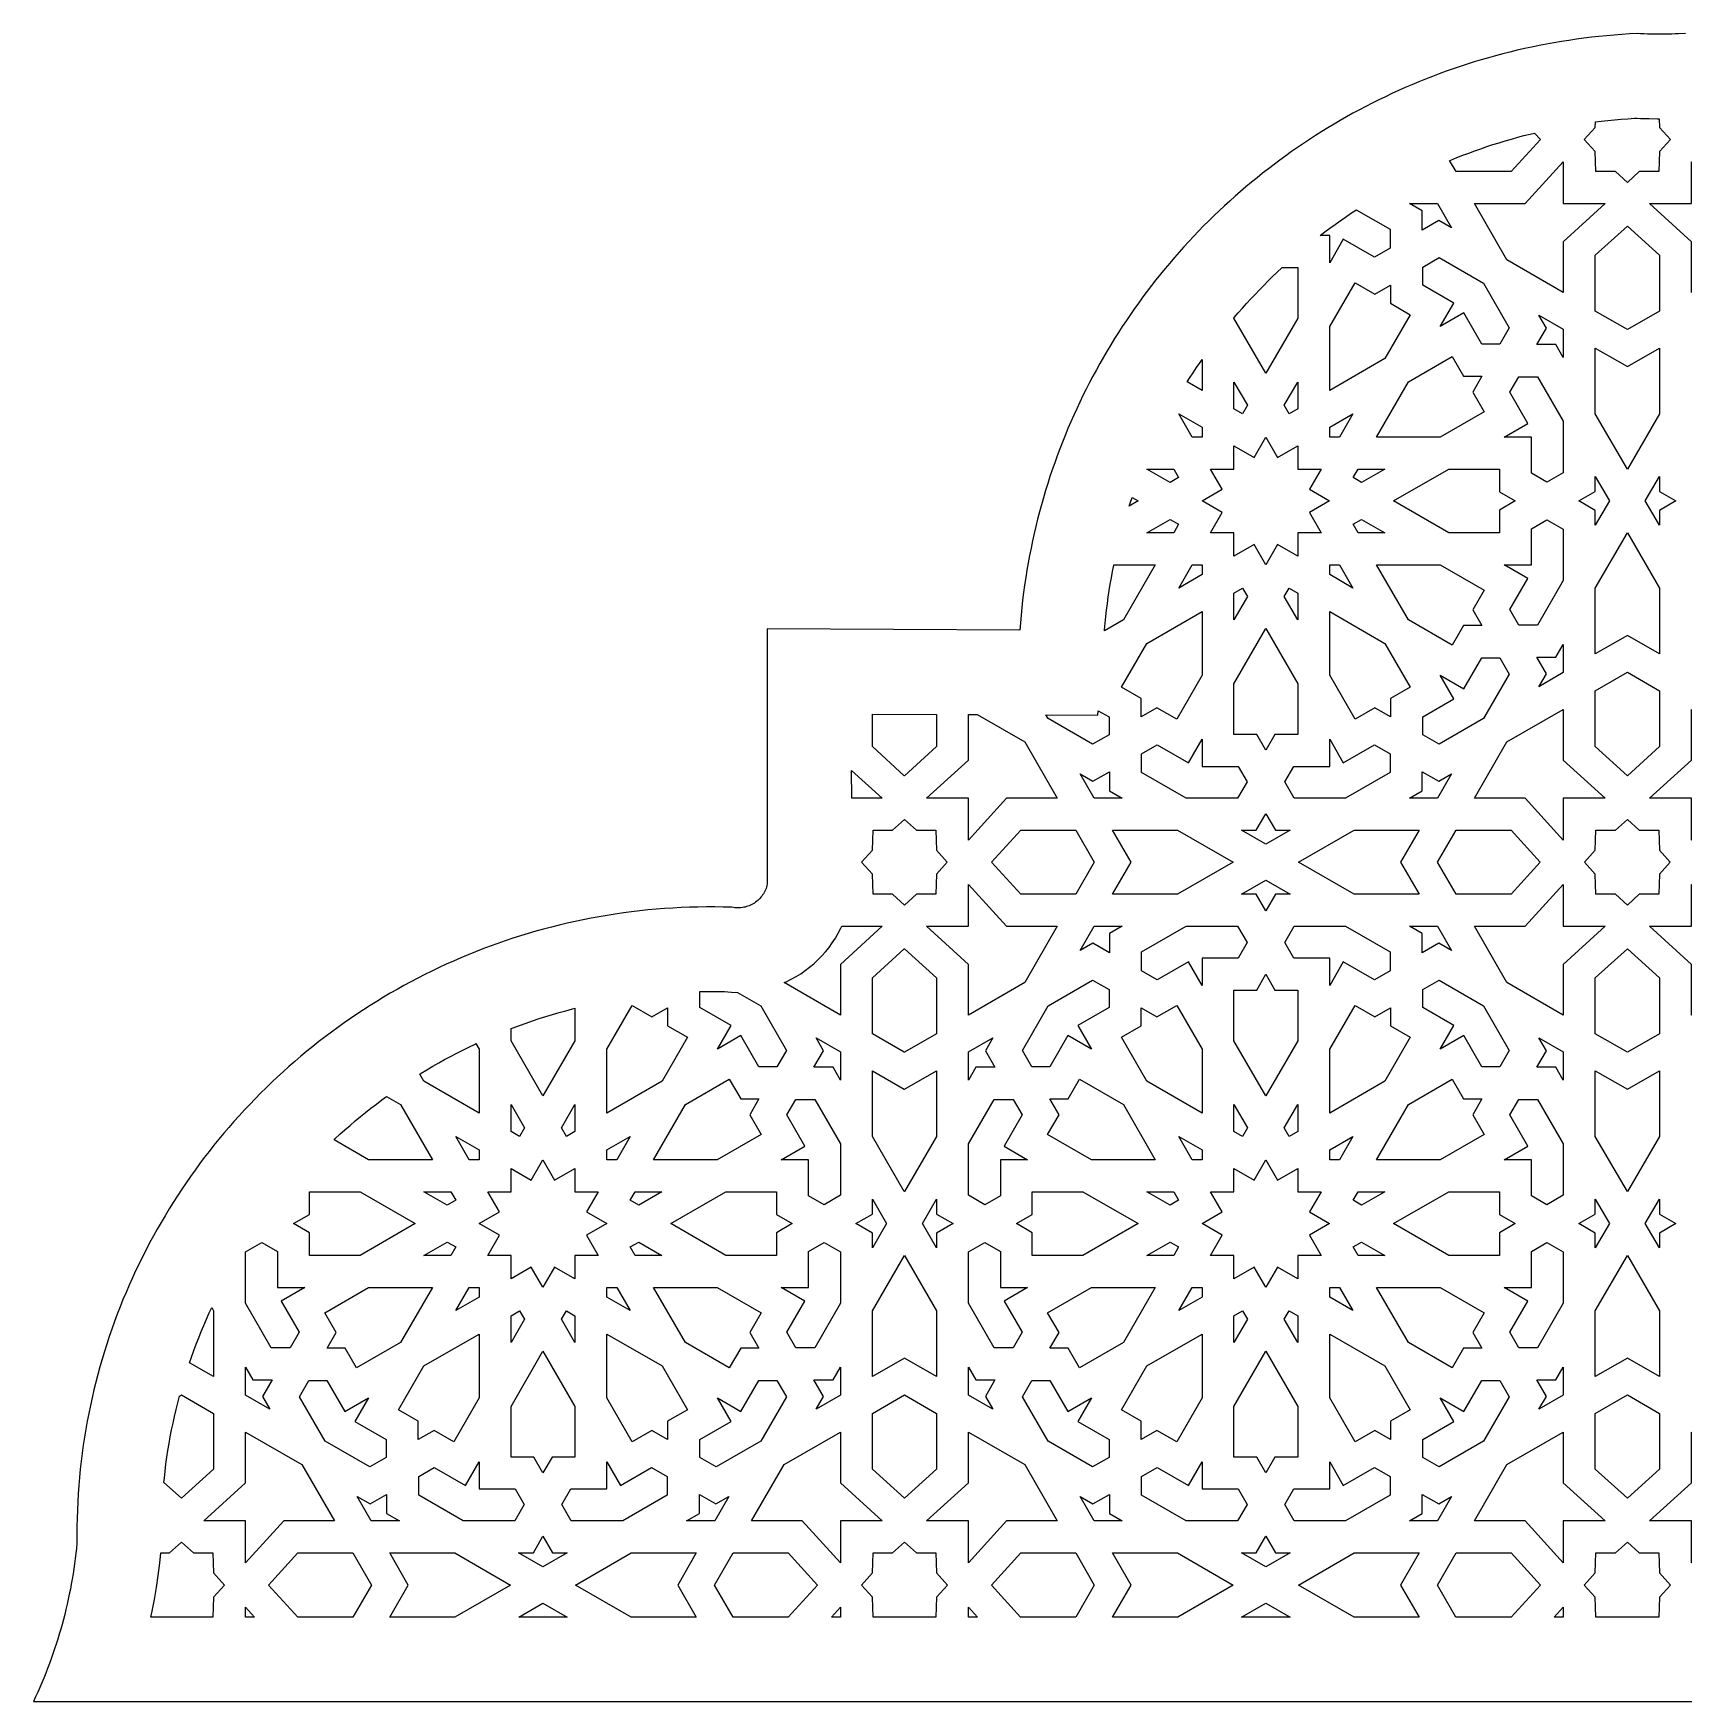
# Model space of a CAD drawing. Extents: x -463 to 463, y -203 to 240.
# Drawn here: x -462.8 to -72.2, y -203 to 191.9 of the extents above; entities that cross this region are included whole.
import ezdxf

# ---------------------------------------------------------------- set-up
doc = ezdxf.new("R2010")
doc.units = 0
doc.header["$MEASUREMENT"] = 0
doc.layers.add('LAYER_1', color=18, linetype='CONTINUOUS')

msp = doc.modelspace()

# ---------------------------------------------------------------- linework, layer by layer
at = {"layer": 'LAYER_1'}
msp.add_lwpolyline([(-71.81, 191.85), (-73.42, 191.75), (-74.23, 191.72), (-75.04, 191.69), (-75.85, 191.66), (-76.67, 191.65), (-77.48, 191.64), (-78.3, 191.64), (-79.11, 191.65), (-79.93, 191.66), (-80.75, 191.69), (-81.57, 191.72), (-82.39, 191.75), (-83.21, 191.8), (-85.03, 191.71), (-86.84, 191.59), (-88.65, 191.45), (-90.46, 191.29), (-92.26, 191.12), (-94.05, 190.92), (-95.83, 190.7), (-97.61, 190.46), (-99.39, 190.2), (-101.15, 189.92), (-102.91, 189.63), (-104.66, 189.31), (-106.41, 188.97), (-108.15, 188.62), (-109.88, 188.24), (-111.6, 187.84), (-113.32, 187.43), (-115.03, 187), (-116.73, 186.55), (-118.43, 186.08), (-120.11, 185.59), (-121.79, 185.08), (-123.46, 184.55), (-125.12, 184.01), (-126.77, 183.45), (-128.42, 182.87), (-130.05, 182.27), (-131.68, 181.66), (-133.3, 181.02), (-134.91, 180.37), (-136.51, 179.7), (-138.1, 179.02), (-139.68, 178.32), (-141.25, 177.6), (-142.81, 176.86), (-144.36, 176.11), (-145.91, 175.34), (-147.44, 174.55), (-148.96, 173.75), (-150.47, 172.93), (-151.97, 172.09), (-153.47, 171.24), (-154.95, 170.37), (-156.42, 169.49), (-157.88, 168.59), (-159.32, 167.68), (-160.76, 166.75), (-162.19, 165.8), (-163.6, 164.84), (-165.01, 163.86), (-166.4, 162.87), (-167.78, 161.87), (-169.15, 160.85), (-170.5, 159.81), (-171.85, 158.76), (-173.18, 157.69), (-174.5, 156.62), (-175.81, 155.52), (-177.1, 154.41), (-178.38, 153.29), (-179.65, 152.16), (-180.91, 151.01), (-182.15, 149.85), (-183.38, 148.67), (-184.6, 147.48), (-185.81, 146.28), (-187, 145.06), (-188.17, 143.83), (-189.34, 142.59), (-190.49, 141.33), (-191.62, 140.07), (-192.74, 138.78), (-193.85, 137.49), (-194.94, 136.19), (-196.02, 134.87), (-197.09, 133.54), (-198.13, 132.2), (-199.17, 130.84), (-200.19, 129.48), (-201.19, 128.1), (-202.18, 126.71), (-203.16, 125.31), (-204.11, 123.9), (-205.06, 122.48), (-205.98, 121.05), (-206.9, 119.6), (-207.79, 118.15), (-208.67, 116.68), (-209.53, 115.2), (-210.38, 113.71), (-211.21, 112.22), (-212.03, 110.71), (-212.82, 109.19), (-213.61, 107.66), (-214.37, 106.12), (-215.12, 104.58), (-215.85, 103.02), (-216.56, 101.45), (-217.25, 99.88), (-217.93, 98.29), (-218.59, 96.69), (-219.24, 95.09), (-219.86, 93.48), (-220.47, 91.85), (-221.06, 90.22), (-221.63, 88.58), (-222.18, 86.94), (-222.71, 85.28), (-223.23, 83.62), (-223.73, 81.94), (-224.2, 80.26), (-224.66, 78.57), (-225.1, 76.88), (-225.52, 75.17), (-225.92, 73.46), (-226.31, 71.74), (-226.67, 70.01), (-227.01, 68.28), (-227.33, 66.54), (-227.64, 64.79), (-227.92, 63.03), (-228.18, 61.27), (-228.43, 59.5), (-228.65, 57.73), (-228.85, 55.95), (-229.03, 54.16), (-229.19, 52.37), (-229.33, 50.57), (-289.13, 50.88), (-289.1, -9.5), (-289.18, -9.86), (-289.28, -10.2), (-289.39, -10.54), (-289.52, -10.87), (-289.67, -11.19), (-289.83, -11.5), (-290, -11.8), (-290.19, -12.08), (-290.39, -12.36), (-290.6, -12.63), (-290.83, -12.89), (-291.07, -13.13), (-291.32, -13.36), (-291.58, -13.58), (-291.85, -13.79), (-292.13, -13.98), (-292.42, -14.16), (-292.72, -14.32), (-293.02, -14.48), (-293.34, -14.61), (-293.66, -14.73), (-293.98, -14.84), (-294.31, -14.93), (-294.65, -15), (-294.99, -15.06), (-295.34, -15.1), (-295.69, -15.13), (-296.04, -15.13), (-296.4, -15.12), (-296.76, -15.09), (-297.12, -15.05), (-297.48, -14.98), (-299.49, -14.93), (-301.5, -14.9), (-303.5, -14.91), (-305.5, -14.93), (-307.49, -14.99), (-309.47, -15.07), (-311.45, -15.17), (-313.42, -15.3), (-315.38, -15.46), (-317.33, -15.63), (-319.28, -15.84), (-321.22, -16.07), (-323.15, -16.32), (-325.07, -16.6), (-326.99, -16.9), (-328.9, -17.22), (-330.8, -17.57), (-332.69, -17.94), (-334.57, -18.34), (-336.44, -18.76), (-338.31, -19.2), (-340.16, -19.66), (-342.01, -20.15), (-343.84, -20.66), (-345.67, -21.19), (-347.48, -21.75), (-349.29, -22.33), (-351.09, -22.92), (-352.87, -23.54), (-354.65, -24.19), (-356.42, -24.85), (-358.17, -25.53), (-359.91, -26.24), (-361.65, -26.97), (-363.37, -27.71), (-365.08, -28.48), (-366.78, -29.27), (-368.46, -30.08), (-370.14, -30.91), (-371.8, -31.76), (-373.45, -32.63), (-375.09, -33.51), (-376.71, -34.42), (-378.33, -35.35), (-379.93, -36.3), (-381.51, -37.26), (-383.09, -38.24), (-384.65, -39.25), (-386.2, -40.27), (-387.73, -41.31), (-389.25, -42.37), (-390.76, -43.44), (-392.25, -44.53), (-393.73, -45.65), (-395.19, -46.77), (-396.64, -47.92), (-398.07, -49.08), (-399.49, -50.26), (-400.9, -51.46), (-402.29, -52.68), (-403.66, -53.91), (-405.02, -55.15), (-406.36, -56.42), (-407.69, -57.69), (-409, -58.99), (-410.29, -60.3), (-411.57, -61.63), (-412.83, -62.97), (-414.08, -64.33), (-415.31, -65.7), (-416.52, -67.08), (-417.71, -68.49), (-418.89, -69.9), (-420.05, -71.33), (-421.19, -72.78), (-422.32, -74.24), (-423.43, -75.71), (-424.51, -77.2), (-425.59, -78.7), (-426.64, -80.21), (-427.67, -81.74), (-428.69, -83.28), (-429.68, -84.83), (-430.66, -86.4), (-431.62, -87.98), (-432.56, -89.57), (-433.48, -91.17), (-434.38, -92.79), (-435.26, -94.41), (-436.12, -96.05), (-436.96, -97.7), (-437.78, -99.37), (-438.58, -101.04), (-439.35, -102.73), (-440.11, -104.42), (-440.85, -106.13), (-441.57, -107.85), (-442.26, -109.58), (-442.93, -111.31), (-443.59, -113.06), (-444.22, -114.82), (-444.82, -116.59), (-445.41, -118.37), (-445.98, -120.16), (-446.52, -121.95), (-447.04, -123.76), (-447.53, -125.58), (-448.01, -127.4), (-448.46, -129.23), (-448.89, -131.08), (-449.29, -132.93), (-449.67, -134.78), (-450.03, -136.65), (-450.37, -138.52), (-450.68, -140.41), (-450.96, -142.3), (-451.23, -144.19), (-451.46, -146.1), (-451.68, -148.01), (-451.86, -149.93), (-452.03, -151.85), (-452.17, -153.79), (-452.28, -155.72), (-452.37, -157.67), (-452.43, -159.62), (-452.47, -161.58), (-452.48, -163.54), (-452.47, -165.51), (-452.59, -166.73), (-452.72, -167.94), (-452.87, -169.16), (-453.03, -170.37), (-453.2, -171.58), (-453.39, -172.79), (-453.59, -173.99), (-453.81, -175.19), (-454.03, -176.39), (-454.27, -177.59), (-454.52, -178.78), (-454.79, -179.97), (-455.07, -181.16), (-455.36, -182.35), (-455.66, -183.53), (-455.98, -184.71), (-456.31, -185.88), (-456.65, -187.05), (-457.01, -188.22), (-457.38, -189.38), (-457.76, -190.54), (-458.15, -191.7), (-458.56, -192.85), (-458.98, -193.99), (-459.41, -195.13), (-459.85, -196.27), (-460.31, -197.41), (-460.78, -198.53), (-461.26, -199.66), (-461.76, -200.78), (-462.26, -201.89), (-462.78, -203), (462.78, -203)], dxfattribs=at)
for points in [[(-82.41, 171.73), (-80.4, 171.67), (-78.39, 171.64), (-78.02, 171.64), (-77.96, 169.58), (-75.35, 166.73), (-77.96, 163.88), (-78.1, 159.12), (-82.72, 159.12), (-85.54, 156.58), (-88.37, 159.12), (-92.98, 159.12), (-93.13, 163.88), (-95.73, 166.73), (-93.13, 169.58), (-93.09, 170.89), (-91.73, 171.05), (-90.17, 171.23), (-88.6, 171.38), (-87.03, 171.52), (-85.45, 171.64), (-83.87, 171.74), (-83.2, 171.77)], [(-106.12, 166.73), (-113.07, 159.12), (-126.08, 159.12), (-127.6, 161.75), (-127.3, 161.87), (-125.9, 162.44), (-124.5, 162.99), (-123.08, 163.53), (-121.66, 164.05), (-120.23, 164.55), (-118.79, 165.04), (-117.34, 165.51), (-115.89, 165.97), (-114.43, 166.41), (-112.96, 166.84), (-111.49, 167.25), (-110.01, 167.64), (-108.52, 168.01), (-107.52, 168.26)], [(-100.69, 151.56), (-90.79, 151.56), (-100.69, 142.52), (-100.69, 130.54), (-114.02, 138.23), (-121.71, 151.56), (-109.73, 151.56), (-100.69, 161.46)], [(-61.36, 151.56), (-49.37, 151.56), (-57.07, 138.23), (-70.39, 130.54), (-70.39, 142.52), (-80.3, 151.56), (-70.39, 151.56), (-70.39, 161.46)], [(-141.69, 145.48), (-141.69, 141.01), (-145.38, 138.88), (-152.76, 143.14), (-155.98, 137.56), (-155.98, 144), (-158.25, 144), (-157.1, 144.88), (-155.91, 145.77), (-154.7, 146.65), (-153.49, 147.51), (-152.27, 148.36), (-151.04, 149.19), (-149.8, 150.02), (-149.68, 150.09)], [(-127.12, 145.8), (-130.15, 147.54), (-134.07, 145.28), (-134.07, 149.81), (-137.1, 151.56), (-130.45, 151.56)], [(-77.96, 139.32), (-77.96, 126.09), (-85.54, 121.74), (-93.13, 126.09), (-93.13, 139.32), (-85.54, 146.2)], [(-119.56, 132.7), (-113.47, 122.17), (-115.71, 118.29), (-119.97, 118.29), (-124.23, 125.67), (-129.81, 122.45), (-126.59, 128.03), (-133.97, 132.29), (-133.97, 136.55), (-130.09, 138.78)], [(-163.54, 124.46), (-171.09, 111.39), (-178.64, 124.46), (-178.64, 124.5), (-178.59, 124.57), (-177.62, 125.69), (-176.65, 126.81), (-175.66, 127.91), (-174.66, 129), (-173.65, 130.08), (-172.63, 131.15), (-171.59, 132.21), (-170.54, 133.25), (-169.48, 134.29), (-168.41, 135.31), (-167.33, 136.32), (-167.21, 136.44), (-163.54, 136.44)], [(-145.32, 130.11), (-141.58, 132.27), (-141.58, 127.96), (-136.92, 125.26), (-142.91, 114.89), (-155.98, 107.35), (-155.98, 122.44), (-149.99, 132.81)], [(-100.69, 121.81), (-100.69, 115.16), (-102.44, 118.19), (-106.97, 118.19), (-104.71, 122.11), (-106.46, 125.14)], [(-186.2, 107.35), (-189.7, 109.37), (-189.13, 110.28), (-188.32, 111.52), (-187.51, 112.76), (-186.67, 113.98), (-186.2, 114.66)], [(-124.3, 110.68), (-119.99, 110.68), (-122.14, 106.94), (-119.45, 102.28), (-129.82, 96.29), (-144.92, 96.29), (-137.37, 109.36), (-127, 115.34)], [(-77.96, 101.81), (-85.54, 88.74), (-93.13, 101.81), (-93.13, 117.36), (-85.54, 113.01), (-77.96, 117.36)], [(-100.69, 100.04), (-100.69, 87.87), (-104.57, 85.64), (-108.26, 87.77), (-108.26, 96.29), (-114.7, 96.29), (-109.12, 99.51), (-113.38, 106.89), (-111.25, 110.58), (-106.78, 110.58)], [(-175.46, 103.83), (-176.62, 101.81), (-178.64, 102.98), (-178.64, 109.33)], [(-163.54, 102.98), (-165.56, 101.81), (-166.72, 103.83), (-163.54, 109.33)], [(-186.2, 98.61), (-186.2, 96.28), (-188.53, 96.28), (-191.71, 101.79)], [(-153.65, 96.28), (-155.98, 96.28), (-155.98, 98.61), (-150.47, 101.79)], [(-168.33, 91.48), (-163.54, 94.25), (-163.54, 88.72), (-158.02, 88.72), (-160.78, 83.94), (-156, 81.18), (-160.78, 78.42), (-158.02, 73.63), (-163.54, 73.63), (-163.54, 68.11), (-168.33, 70.87), (-171.09, 66.09), (-173.86, 70.87), (-178.64, 68.11), (-178.64, 73.63), (-184.16, 73.63), (-181.4, 78.42), (-186.19, 81.18), (-181.4, 83.94), (-184.16, 88.72), (-178.64, 88.72), (-178.64, 94.25), (-173.86, 91.48), (-171.09, 96.27)], [(-191.73, 86.71), (-193.75, 85.54), (-199.26, 88.72), (-192.9, 88.72)], [(-148.43, 85.54), (-150.45, 86.71), (-149.28, 88.72), (-142.92, 88.72)], [(-115.82, 83.34), (-112.08, 81.18), (-115.82, 79.02), (-115.82, 73.63), (-127.8, 73.63), (-140.87, 81.18), (-127.8, 88.73), (-115.82, 88.73)], [(-89.8, 81.18), (-93.13, 75.42), (-93.13, 78.92), (-97.05, 81.18), (-93.13, 83.44), (-93.13, 86.94)], [(-77.96, 83.44), (-74.04, 81.18), (-77.96, 78.92), (-77.96, 75.42), (-81.29, 81.18), (-77.96, 86.94)], [(-201.31, 81.18), (-203.41, 79.97), (-203.18, 80.69), (-202.74, 82)], [(-191.73, 75.65), (-192.9, 73.63), (-199.26, 73.63), (-193.75, 76.81)], [(-142.92, 73.63), (-149.28, 73.63), (-150.45, 75.65), (-148.43, 76.81)], [(-100.69, 74.49), (-100.69, 62.32), (-106.78, 51.79), (-111.25, 51.79), (-113.38, 55.47), (-109.12, 62.85), (-114.7, 66.07), (-108.26, 66.07), (-108.26, 74.59), (-104.57, 76.72)], [(-77.96, 60.55), (-77.96, 45), (-85.54, 49.36), (-93.13, 45), (-93.13, 60.55), (-85.54, 73.62)], [(-204.81, 53.01), (-209.29, 50.42), (-209.26, 50.7), (-209.12, 52.26), (-208.97, 53.81), (-208.79, 55.36), (-208.6, 56.9), (-208.39, 58.43), (-208.16, 59.96), (-207.91, 61.49), (-207.65, 63), (-207.37, 64.51), (-207.07, 66.02), (-207.06, 66.07), (-197.26, 66.07)], [(-186.2, 63.75), (-191.71, 60.57), (-188.53, 66.07), (-186.2, 66.07)], [(-150.47, 60.57), (-155.98, 63.75), (-155.98, 66.07), (-153.65, 66.07)], [(-119.45, 60.09), (-122.14, 55.42), (-119.99, 51.68), (-124.3, 51.68), (-127, 47.02), (-137.37, 53.01), (-144.92, 66.07), (-129.82, 66.07)], [(-175.46, 58.53), (-178.64, 53.02), (-178.64, 59.38), (-176.62, 60.54)], [(-163.54, 59.38), (-163.54, 53.02), (-166.72, 58.53), (-165.56, 60.54)], [(-186.2, 39.93), (-192.19, 29.55), (-196.86, 32.25), (-200.6, 30.09), (-200.6, 34.41), (-205.26, 37.1), (-199.27, 47.47), (-186.2, 55.02)], [(-142.91, 47.47), (-136.92, 37.1), (-141.58, 34.41), (-141.58, 30.09), (-145.32, 32.25), (-149.99, 29.55), (-155.98, 39.93), (-155.98, 55.02)], [(-163.54, 37.9), (-163.54, 25.92), (-168.93, 25.92), (-171.09, 22.19), (-173.25, 25.92), (-178.64, 25.92), (-178.64, 37.9), (-171.09, 50.97)], [(-113.47, 40.2), (-119.56, 29.66), (-130.09, 23.58), (-133.97, 25.81), (-133.97, 30.07), (-126.59, 34.33), (-129.81, 39.91), (-124.23, 36.69), (-119.97, 44.07), (-115.71, 44.07)], [(-100.69, 40.55), (-106.46, 37.22), (-104.71, 40.25), (-106.97, 44.17), (-102.44, 44.17), (-100.69, 47.2)], [(-77.96, 36.27), (-77.96, 23.04), (-85.54, 16.16), (-93.13, 23.04), (-93.13, 36.27), (-85.54, 40.63)], [(-100.69, 19.84), (-90.79, 10.81), (-100.69, 10.81), (-100.69, 0.9), (-109.73, 10.81), (-121.71, 10.81), (-114.02, 24.13), (-100.69, 31.82)], [(-57.07, 24.13), (-49.38, 10.81), (-61.36, 10.81), (-70.39, 0.9), (-70.39, 10.81), (-80.3, 10.81), (-70.39, 19.84), (-70.39, 31.82)], [(-249.05, 30.67), (-249.05, 23.04), (-256.6, 16.16), (-256.63, 16.19), (-256.66, 16.16), (-264.21, 23.04), (-264.21, 30.75)], [(-239.41, 30.62), (-228.16, 24.13), (-220.47, 10.81), (-232.45, 10.81), (-241.49, 0.9), (-241.49, 10.81), (-251.39, 10.81), (-241.49, 19.84), (-241.49, 30.63)], [(-208.21, 30.07), (-208.21, 25.81), (-212.09, 23.58), (-222.63, 29.66), (-223.13, 30.53), (-210.84, 30.47), (-210.75, 31.54)], [(-186.2, 18.36), (-177.68, 18.36), (-175.55, 14.67), (-177.79, 10.8), (-189.96, 10.8), (-200.49, 16.89), (-200.49, 21.36), (-196.8, 23.49), (-189.42, 19.23), (-186.2, 24.8)], [(-152.76, 19.23), (-145.38, 23.49), (-141.69, 21.36), (-141.69, 16.89), (-152.23, 10.8), (-164.4, 10.8), (-166.63, 14.67), (-164.5, 18.36), (-155.98, 18.36), (-155.98, 24.8)], [(-261.87, 10.81), (-269.11, 10.81), (-269.12, 17.42)], [(-208.11, 12.55), (-205.08, 10.81), (-211.74, 10.81), (-215.06, 16.57), (-212.03, 14.82), (-208.11, 17.08)], [(-130.15, 14.82), (-127.12, 16.57), (-130.45, 10.81), (-137.1, 10.81), (-134.07, 12.55), (-134.07, 17.08)], [(-253.81, 3.24), (-249.2, 3.24), (-249.05, -1.51), (-246.48, -4.34), (-249.05, -7.16), (-249.2, -11.92), (-253.81, -11.92), (-256.63, -14.49), (-259.45, -11.92), (-264.06, -11.92), (-264.21, -7.16), (-266.79, -4.34), (-264.21, -1.51), (-264.06, 3.24), (-259.45, 3.24), (-256.63, 5.81)], [(-168.83, 3.24), (-165.33, 3.24), (-171.09, -0.08), (-176.86, 3.24), (-173.36, 3.24), (-171.09, 7.16)], [(-82.72, 3.24), (-78.1, 3.24), (-77.96, -1.51), (-75.38, -4.34), (-77.96, -7.16), (-78.1, -11.92), (-82.72, -11.92), (-85.54, -14.49), (-88.37, -11.92), (-92.98, -11.92), (-93.13, -7.16), (-95.7, -4.34), (-93.13, -1.51), (-92.98, 3.24), (-88.37, 3.24), (-85.54, 5.82)], [(-211.73, -4.34), (-216.1, -11.92), (-229.11, -11.92), (-236.03, -4.34), (-229.11, 3.24), (-216.1, 3.24)], [(-178.85, -4.34), (-191.98, -11.92), (-207.37, -11.92), (-202.99, -4.34), (-207.37, 3.24), (-191.98, 3.24)], [(-139.19, -4.34), (-134.81, -11.92), (-150.2, -11.92), (-163.33, -4.34), (-150.2, 3.24), (-134.81, 3.24)], [(-106.15, -4.34), (-113.07, -11.92), (-126.08, -11.92), (-130.46, -4.34), (-126.08, 3.24), (-113.07, 3.24)], [(-232.45, -19.48), (-220.47, -19.48), (-228.16, -32.8), (-241.49, -40.49), (-241.49, -28.51), (-251.39, -19.48), (-241.49, -19.48), (-241.49, -9.58)], [(-165.33, -11.92), (-168.83, -11.92), (-171.09, -15.84), (-173.36, -11.92), (-176.86, -11.92), (-171.09, -8.59)], [(-100.69, -19.48), (-90.79, -19.48), (-100.69, -28.51), (-100.69, -40.49), (-114.02, -32.8), (-121.71, -19.48), (-109.73, -19.48), (-100.69, -9.58)], [(-61.36, -19.48), (-49.38, -19.48), (-57.07, -32.8), (-70.39, -40.49), (-70.39, -28.51), (-80.3, -19.48), (-70.39, -19.48), (-70.39, -9.58)], [(-271.77, -28.51), (-271.77, -40.49), (-285.06, -32.82), (-284.59, -32.62), (-283.42, -32.04), (-282.29, -31.41), (-281.18, -30.72), (-280.11, -29.99), (-279.07, -29.2), (-278.07, -28.35), (-277.11, -27.46), (-276.19, -26.52), (-275.32, -25.53), (-274.48, -24.5), (-273.7, -23.42), (-272.97, -22.29), (-272.29, -21.12), (-271.66, -19.91), (-271.46, -19.48), (-261.87, -19.48)], [(-208.11, -21.23), (-208.11, -25.75), (-212.03, -23.49), (-215.06, -25.24), (-211.74, -19.48), (-205.08, -19.48)], [(-175.55, -23.35), (-177.68, -27.04), (-186.2, -27.04), (-186.2, -33.48), (-189.42, -27.9), (-196.8, -32.16), (-200.49, -30.03), (-200.49, -25.56), (-189.96, -19.48), (-177.79, -19.48)], [(-141.69, -25.56), (-141.69, -30.03), (-145.38, -32.16), (-152.76, -27.9), (-155.98, -33.48), (-155.98, -27.04), (-164.5, -27.04), (-166.63, -23.35), (-164.4, -19.48), (-152.23, -19.48)], [(-127.12, -25.24), (-130.15, -23.49), (-134.07, -25.75), (-134.07, -21.23), (-137.1, -19.48), (-130.45, -19.48)], [(-249.05, -31.72), (-249.05, -44.94), (-256.6, -49.3), (-256.63, -49.28), (-256.66, -49.3), (-264.21, -44.94), (-264.21, -31.72), (-256.66, -24.83), (-256.63, -24.86), (-256.6, -24.83)], [(-77.96, -31.72), (-77.96, -44.94), (-85.54, -49.3), (-93.13, -44.94), (-93.13, -31.72), (-85.54, -24.83)], [(-168.93, -34.6), (-163.54, -34.6), (-163.54, -46.57), (-171.09, -59.64), (-178.64, -46.57), (-178.64, -34.6), (-173.25, -34.6), (-171.09, -30.86)], [(-299.86, -34.93), (-299.22, -34.94), (-298.39, -35.03), (-297.53, -35.1), (-296.17, -35.14), (-296.17, -35.14), (-290.64, -38.33), (-284.55, -48.87), (-286.79, -52.74), (-291.05, -52.74), (-295.31, -45.36), (-300.89, -48.58), (-297.67, -43), (-305.05, -38.74), (-305.05, -34.93), (-303.35, -34.91), (-301.61, -34.9)], [(-208.21, -34.48), (-208.21, -38.74), (-215.6, -43), (-212.37, -48.58), (-217.95, -45.36), (-222.21, -52.74), (-226.48, -52.74), (-228.71, -48.87), (-222.63, -38.33), (-212.09, -32.25)], [(-119.56, -38.33), (-113.47, -48.87), (-115.71, -52.74), (-119.97, -52.74), (-124.23, -45.36), (-129.81, -48.58), (-126.59, -43), (-133.97, -38.74), (-133.97, -34.48), (-130.09, -32.25)], [(-334.62, -46.57), (-342.17, -59.64), (-349.72, -46.57), (-349.72, -43.71), (-349.26, -43.53), (-347.73, -42.95), (-346.19, -42.4), (-344.65, -41.86), (-343.09, -41.34), (-341.52, -40.84), (-339.95, -40.36), (-338.37, -39.9), (-336.78, -39.46), (-335.18, -39.03), (-334.62, -38.9)], [(-316.4, -40.92), (-312.67, -38.76), (-312.67, -43.08), (-308, -45.77), (-313.99, -56.14), (-327.06, -63.69), (-327.06, -48.6), (-321.07, -38.23)], [(-186.2, -48.6), (-186.2, -63.69), (-199.27, -56.14), (-205.26, -45.77), (-200.6, -43.08), (-200.6, -38.76), (-196.86, -40.92), (-192.19, -38.23)], [(-145.32, -40.92), (-141.58, -38.76), (-141.58, -43.08), (-136.92, -45.77), (-142.91, -56.14), (-155.98, -63.69), (-155.98, -48.6), (-149.99, -38.23)], [(-357.28, -48.6), (-357.28, -63.69), (-370.36, -56.14), (-371.32, -54.47), (-371.02, -54.29), (-369.64, -53.45), (-368.25, -52.63), (-366.86, -51.82), (-365.45, -51.04), (-364.03, -50.27), (-362.6, -49.51), (-361.15, -48.78), (-359.7, -48.06), (-358.24, -47.36), (-358.05, -47.27)], [(-271.77, -49.22), (-271.77, -55.87), (-273.52, -52.84), (-278.05, -52.84), (-275.79, -48.93), (-277.54, -45.9)], [(-237.48, -48.93), (-235.21, -52.84), (-239.74, -52.84), (-241.49, -55.87), (-241.49, -49.22), (-235.73, -45.9)], [(-100.69, -49.22), (-100.69, -55.87), (-102.44, -52.84), (-106.97, -52.84), (-104.71, -48.93), (-106.46, -45.9)], [(-249.05, -69.23), (-256.6, -82.29), (-256.63, -82.24), (-256.66, -82.29), (-264.21, -69.23), (-264.21, -53.67), (-256.66, -58.03), (-256.63, -58.01), (-256.6, -58.03), (-249.05, -53.67)], [(-77.96, -69.23), (-85.54, -82.29), (-93.13, -69.23), (-93.13, -53.67), (-85.54, -58.03), (-77.96, -53.67)], [(-295.38, -60.36), (-291.07, -60.36), (-293.23, -64.09), (-290.53, -68.76), (-300.91, -74.75), (-316, -74.75), (-308.45, -61.68), (-298.08, -55.69)], [(-204.81, -61.68), (-197.26, -74.75), (-212.36, -74.75), (-222.73, -68.76), (-220.04, -64.09), (-222.2, -60.36), (-217.88, -60.36), (-215.19, -55.69)], [(-124.3, -60.36), (-119.99, -60.36), (-122.14, -64.09), (-119.45, -68.76), (-129.82, -74.75), (-144.92, -74.75), (-137.37, -61.68), (-127, -55.69)], [(-375.89, -61.68), (-368.35, -74.75), (-383.44, -74.75), (-391.63, -70.02), (-391.4, -69.8), (-390.23, -68.72), (-389.03, -67.66), (-387.83, -66.6), (-386.61, -65.56), (-385.38, -64.54), (-384.14, -63.53), (-382.88, -62.54), (-381.61, -61.56), (-380.33, -60.59), (-379.2, -59.77)], [(-346.54, -67.2), (-347.71, -69.22), (-349.72, -68.05), (-349.72, -61.69)], [(-334.62, -68.05), (-336.64, -69.22), (-337.8, -67.2), (-334.62, -61.69)], [(-271.77, -70.99), (-271.77, -83.16), (-275.65, -85.39), (-279.34, -83.26), (-279.34, -74.75), (-285.78, -74.75), (-280.2, -71.52), (-284.46, -64.15), (-282.33, -60.46), (-277.86, -60.46)], [(-228.8, -64.15), (-233.06, -71.52), (-227.48, -74.75), (-233.93, -74.75), (-233.93, -83.26), (-237.62, -85.39), (-241.49, -83.16), (-241.49, -70.99), (-235.4, -60.46), (-230.93, -60.46)], [(-175.46, -67.2), (-176.62, -69.22), (-178.64, -68.05), (-178.64, -61.69)], [(-163.54, -68.05), (-165.56, -69.22), (-166.72, -67.2), (-163.54, -61.69)], [(-100.69, -70.99), (-100.69, -83.16), (-104.57, -85.39), (-108.26, -83.26), (-108.26, -74.75), (-114.7, -74.75), (-109.12, -71.52), (-113.38, -64.15), (-111.25, -60.46), (-106.78, -60.46)], [(-357.28, -72.42), (-357.28, -74.75), (-359.61, -74.75), (-362.79, -69.24)], [(-324.73, -74.75), (-327.06, -74.75), (-327.06, -72.42), (-321.55, -69.24)], [(-186.2, -72.42), (-186.2, -74.75), (-188.53, -74.75), (-191.71, -69.24)], [(-153.65, -74.75), (-155.98, -74.75), (-155.98, -72.42), (-150.47, -69.24)], [(-339.41, -79.54), (-334.62, -76.78), (-334.62, -82.31), (-329.1, -82.31), (-331.86, -87.09), (-327.08, -89.85), (-331.86, -92.61), (-329.1, -97.4), (-334.62, -97.4), (-334.62, -102.92), (-339.41, -100.16), (-342.17, -104.94), (-344.94, -100.16), (-349.72, -102.92), (-349.72, -97.4), (-355.25, -97.4), (-352.48, -92.61), (-357.27, -89.85), (-352.48, -87.09), (-355.25, -82.31), (-349.72, -82.31), (-349.72, -76.78), (-344.94, -79.54), (-342.17, -74.76)], [(-168.33, -79.54), (-163.54, -76.78), (-163.54, -82.31), (-158.02, -82.31), (-160.78, -87.09), (-156, -89.85), (-160.78, -92.61), (-158.02, -97.4), (-163.54, -97.4), (-163.54, -102.92), (-168.33, -100.16), (-171.09, -104.94), (-173.86, -100.16), (-178.64, -102.92), (-178.64, -97.4), (-184.16, -97.4), (-181.4, -92.61), (-186.19, -89.85), (-181.4, -87.09), (-184.16, -82.31), (-178.64, -82.31), (-178.64, -76.78), (-173.86, -79.54), (-171.09, -74.76)], [(-372.39, -89.85), (-385.47, -97.4), (-397.44, -97.4), (-397.44, -92.01), (-401.18, -89.85), (-397.44, -87.69), (-397.44, -82.31), (-385.47, -82.31)], [(-362.81, -84.32), (-364.83, -85.49), (-370.34, -82.31), (-363.98, -82.31)], [(-319.51, -85.49), (-321.53, -84.32), (-320.37, -82.31), (-314.01, -82.31)], [(-286.9, -87.69), (-283.16, -89.85), (-286.9, -92.01), (-286.9, -97.4), (-298.88, -97.4), (-311.95, -89.85), (-298.88, -82.31), (-286.9, -82.31)], [(-201.31, -89.85), (-214.38, -97.4), (-226.36, -97.4), (-226.36, -92.01), (-230.1, -89.85), (-226.36, -87.69), (-226.36, -82.31), (-214.38, -82.31)], [(-191.73, -84.32), (-193.75, -85.49), (-199.26, -82.31), (-192.9, -82.31)], [(-148.43, -85.49), (-150.45, -84.32), (-149.28, -82.31), (-142.92, -82.31)], [(-115.82, -87.69), (-112.08, -89.85), (-115.82, -92.01), (-115.82, -97.4), (-127.8, -97.4), (-140.87, -89.85), (-127.8, -82.31), (-115.82, -82.31)], [(-260.88, -89.85), (-264.21, -95.61), (-264.21, -92.12), (-268.13, -89.85), (-264.21, -87.59), (-264.21, -84.09)], [(-249.05, -87.59), (-245.13, -89.85), (-249.05, -92.12), (-249.05, -95.61), (-252.38, -89.85), (-249.05, -84.09)], [(-89.8, -89.85), (-93.13, -95.61), (-93.13, -92.12), (-97.05, -89.85), (-93.13, -87.59), (-93.13, -84.09)], [(-77.96, -87.59), (-74.04, -89.85), (-77.96, -92.12), (-77.96, -95.61), (-81.29, -89.85), (-77.96, -84.09)], [(-405.01, -96.44), (-405.01, -104.96), (-398.56, -104.96), (-404.14, -108.18), (-399.88, -115.56), (-402.01, -119.25), (-406.49, -119.25), (-412.57, -108.71), (-412.57, -96.55), (-408.7, -94.31)], [(-362.81, -95.38), (-363.98, -97.4), (-370.34, -97.4), (-364.83, -94.22)], [(-314.01, -97.4), (-320.37, -97.4), (-321.53, -95.38), (-319.51, -94.22)], [(-271.77, -96.55), (-271.77, -108.71), (-277.86, -119.25), (-282.33, -119.25), (-284.46, -115.56), (-280.2, -108.18), (-285.78, -104.96), (-279.34, -104.96), (-279.34, -96.44), (-275.65, -94.31)], [(-233.93, -96.44), (-233.93, -104.96), (-227.48, -104.96), (-233.06, -108.18), (-228.8, -115.56), (-230.93, -119.25), (-235.4, -119.25), (-241.49, -108.71), (-241.49, -96.55), (-237.62, -94.31)], [(-191.73, -95.38), (-192.9, -97.4), (-199.26, -97.4), (-193.75, -94.22)], [(-142.92, -97.4), (-149.28, -97.4), (-150.45, -95.38), (-148.43, -94.22)], [(-100.69, -96.55), (-100.69, -108.71), (-106.78, -119.25), (-111.25, -119.25), (-113.38, -115.56), (-109.12, -108.18), (-114.7, -104.96), (-108.26, -104.96), (-108.26, -96.44), (-104.57, -94.31)], [(-249.05, -110.48), (-249.05, -126.04), (-256.63, -121.68), (-264.21, -126.04), (-264.21, -110.48), (-256.63, -97.41)], [(-77.96, -110.48), (-77.96, -126.04), (-85.54, -121.68), (-93.13, -126.04), (-93.13, -110.48), (-85.54, -97.41)], [(-375.89, -118.03), (-386.27, -124.02), (-388.96, -119.35), (-393.28, -119.35), (-391.12, -115.61), (-393.81, -110.95), (-383.44, -104.96), (-368.35, -104.96)], [(-357.28, -107.28), (-362.79, -110.46), (-359.61, -104.96), (-357.28, -104.96)], [(-321.55, -110.46), (-327.06, -107.28), (-327.06, -104.96), (-324.73, -104.96)], [(-290.53, -110.95), (-293.23, -115.61), (-291.07, -119.35), (-295.38, -119.35), (-298.08, -124.02), (-308.45, -118.03), (-316, -104.96), (-300.91, -104.96)], [(-204.81, -118.03), (-215.19, -124.02), (-217.88, -119.35), (-222.2, -119.35), (-220.04, -115.61), (-222.73, -110.95), (-212.36, -104.96), (-197.26, -104.96)], [(-186.2, -107.28), (-191.71, -110.46), (-188.53, -104.96), (-186.2, -104.96)], [(-150.47, -110.46), (-155.98, -107.28), (-155.98, -104.96), (-153.65, -104.96)], [(-119.45, -110.95), (-122.14, -115.61), (-119.99, -119.35), (-124.3, -119.35), (-127, -124.02), (-137.37, -118.03), (-144.92, -104.96), (-129.82, -104.96)], [(-420.13, -110.48), (-420.13, -126.04), (-425.8, -122.78), (-425.35, -121.45), (-424.8, -119.93), (-424.24, -118.42), (-423.66, -116.92), (-423.06, -115.43), (-422.44, -113.94), (-421.8, -112.47), (-421.15, -111), (-420.56, -109.74)], [(-346.54, -112.5), (-349.72, -118.01), (-349.72, -111.65), (-347.71, -110.49)], [(-334.62, -111.65), (-334.62, -118.01), (-337.8, -112.5), (-336.64, -110.49)], [(-175.46, -112.5), (-178.64, -118.01), (-178.64, -111.65), (-176.62, -110.49)], [(-163.54, -111.65), (-163.54, -118.01), (-166.72, -112.5), (-165.56, -110.49)], [(-357.28, -131.11), (-363.27, -141.48), (-367.94, -138.79), (-371.68, -140.94), (-371.68, -136.63), (-376.35, -133.94), (-370.36, -123.56), (-357.28, -116.02)], [(-313.99, -123.56), (-308, -133.94), (-312.67, -136.63), (-312.67, -140.94), (-316.4, -138.79), (-321.07, -141.48), (-327.06, -131.11), (-327.06, -116.02)], [(-186.2, -131.11), (-192.19, -141.48), (-196.86, -138.79), (-200.6, -140.94), (-200.6, -136.63), (-205.26, -133.94), (-199.27, -123.56), (-186.2, -116.02)], [(-142.91, -123.56), (-136.92, -133.94), (-141.58, -136.63), (-141.58, -140.94), (-145.32, -138.79), (-149.99, -141.48), (-155.98, -131.11), (-155.98, -116.02)], [(-334.62, -133.13), (-334.62, -145.11), (-340.01, -145.11), (-342.17, -148.85), (-344.33, -145.11), (-349.72, -145.11), (-349.72, -133.13), (-342.17, -120.07)], [(-163.54, -133.13), (-163.54, -145.11), (-168.93, -145.11), (-171.09, -148.85), (-173.25, -145.11), (-178.64, -145.11), (-178.64, -133.13), (-171.09, -120.07)], [(-410.82, -126.86), (-406.29, -126.86), (-408.56, -130.78), (-406.81, -133.81), (-412.57, -130.48), (-412.57, -123.83)], [(-271.77, -130.48), (-277.54, -133.81), (-275.79, -130.78), (-278.05, -126.86), (-273.52, -126.86), (-271.77, -123.83)], [(-239.74, -126.86), (-235.21, -126.86), (-237.48, -130.78), (-235.73, -133.81), (-241.49, -130.48), (-241.49, -123.83)], [(-100.69, -130.48), (-106.46, -133.81), (-104.71, -130.78), (-106.97, -126.86), (-102.44, -126.86), (-100.69, -123.83)], [(-389.03, -134.35), (-383.45, -131.12), (-386.68, -136.7), (-379.3, -140.96), (-379.3, -145.22), (-383.17, -147.46), (-393.71, -141.37), (-399.79, -130.84), (-397.56, -126.97), (-393.3, -126.97)], [(-284.55, -130.84), (-290.64, -141.37), (-301.18, -147.46), (-305.05, -145.22), (-305.05, -140.96), (-297.67, -136.7), (-300.89, -131.12), (-295.31, -134.35), (-291.05, -126.97), (-286.79, -126.97)], [(-217.95, -134.35), (-212.37, -131.12), (-215.6, -136.7), (-208.21, -140.96), (-208.21, -145.22), (-212.09, -147.46), (-222.63, -141.37), (-228.71, -130.84), (-226.48, -126.97), (-222.21, -126.97)], [(-113.47, -130.84), (-119.56, -141.37), (-130.09, -147.46), (-133.97, -145.22), (-133.97, -140.96), (-126.59, -136.7), (-129.81, -131.12), (-124.23, -134.35), (-119.97, -126.97), (-115.71, -126.97)], [(-420.13, -134.77), (-420.13, -147.99), (-427.72, -154.88), (-431.88, -151.1), (-431.78, -150.1), (-431.6, -148.45), (-431.4, -146.8), (-431.17, -145.16), (-430.92, -143.53), (-430.65, -141.91), (-430.37, -140.29), (-430.06, -138.68), (-429.73, -137.07), (-429.38, -135.48), (-429.01, -133.89), (-428.62, -132.31), (-428.21, -130.73), (-428.2, -130.68), (-427.72, -130.41)], [(-249.05, -134.77), (-249.05, -147.99), (-256.63, -154.88), (-264.21, -147.99), (-264.21, -134.77), (-256.63, -130.41)], [(-77.96, -134.77), (-77.96, -147.99), (-85.54, -154.88), (-93.13, -147.99), (-93.13, -134.77), (-85.54, -130.41)], [(-399.24, -146.91), (-391.55, -160.23), (-403.53, -160.23), (-412.57, -170.13), (-412.57, -160.23), (-422.47, -160.23), (-412.57, -151.19), (-412.57, -139.22)], [(-271.77, -151.19), (-261.87, -160.23), (-271.77, -160.23), (-271.77, -170.13), (-280.81, -160.23), (-292.79, -160.23), (-285.1, -146.91), (-271.77, -139.22)], [(-228.16, -146.91), (-220.47, -160.23), (-232.45, -160.23), (-241.49, -170.13), (-241.49, -160.23), (-251.39, -160.23), (-241.49, -151.19), (-241.49, -139.22)], [(-100.69, -151.19), (-90.79, -160.23), (-100.69, -160.23), (-100.69, -170.13), (-109.73, -160.23), (-121.71, -160.23), (-114.02, -146.91), (-100.69, -139.22)], [(-57.07, -146.91), (-49.37, -160.23), (-61.36, -160.23), (-70.39, -170.13), (-70.39, -160.23), (-80.3, -160.23), (-70.39, -151.19), (-70.39, -139.22)], [(-357.28, -152.67), (-348.76, -152.67), (-346.63, -156.36), (-348.87, -160.23), (-361.04, -160.23), (-371.58, -154.15), (-371.58, -149.68), (-367.89, -147.55), (-360.51, -151.81), (-357.28, -146.23)], [(-323.84, -151.81), (-316.46, -147.55), (-312.77, -149.68), (-312.77, -154.15), (-323.31, -160.23), (-335.48, -160.23), (-337.71, -156.36), (-335.58, -152.67), (-327.06, -152.67), (-327.06, -146.23)], [(-186.2, -152.67), (-177.68, -152.67), (-175.55, -156.36), (-177.79, -160.23), (-189.96, -160.23), (-200.49, -154.15), (-200.49, -149.68), (-196.8, -147.55), (-189.42, -151.81), (-186.2, -146.23)], [(-152.76, -151.81), (-145.38, -147.55), (-141.69, -149.68), (-141.69, -154.15), (-152.23, -160.23), (-164.4, -160.23), (-166.63, -156.36), (-164.5, -152.67), (-155.98, -152.67), (-155.98, -146.23)], [(-379.19, -158.48), (-376.16, -160.23), (-382.82, -160.23), (-386.14, -154.47), (-383.11, -156.22), (-379.19, -153.95)], [(-301.23, -156.22), (-298.2, -154.47), (-301.53, -160.23), (-308.18, -160.23), (-305.15, -158.48), (-305.15, -153.95)], [(-208.11, -158.48), (-205.08, -160.23), (-211.74, -160.23), (-215.06, -154.47), (-212.03, -156.22), (-208.11, -153.95)], [(-130.15, -156.22), (-127.12, -154.47), (-130.45, -160.23), (-137.1, -160.23), (-134.07, -158.48), (-134.07, -153.95)], [(-424.89, -167.79), (-420.28, -167.79), (-420.13, -172.55), (-417.53, -175.4), (-420.13, -178.25), (-420.28, -183), (-434.98, -183), (-434.68, -181.62), (-434.13, -178.8), (-433.64, -175.96), (-433.22, -173.11), (-432.85, -170.25), (-432.59, -167.79), (-430.55, -167.79), (-427.72, -165.25)], [(-339.91, -167.79), (-336.41, -167.79), (-342.17, -171.12), (-347.94, -167.79), (-344.44, -167.79), (-342.17, -163.87)], [(-253.81, -167.79), (-249.2, -167.79), (-249.05, -172.55), (-246.45, -175.4), (-249.05, -178.25), (-249.2, -183), (-264.06, -183), (-264.21, -178.25), (-266.81, -175.4), (-264.21, -172.55), (-264.06, -167.79), (-259.45, -167.79), (-256.63, -165.25)], [(-168.83, -167.79), (-165.33, -167.79), (-171.09, -171.12), (-176.86, -167.79), (-173.36, -167.79), (-171.09, -163.87)], [(-82.72, -167.79), (-78.1, -167.79), (-77.96, -172.55), (-75.35, -175.4), (-77.96, -178.25), (-78.1, -183), (-92.98, -183), (-93.13, -178.25), (-95.73, -175.4), (-93.13, -172.55), (-92.98, -167.79), (-88.37, -167.79), (-85.54, -165.25)], [(-382.79, -175.4), (-387.18, -183), (-400.21, -183), (-407.14, -175.4), (-400.2, -167.79), (-387.18, -167.79)], [(-349.88, -175.4), (-363.04, -183), (-378.44, -183), (-374.06, -175.4), (-378.45, -167.79), (-363.06, -167.79)], [(-310.29, -175.4), (-305.9, -183), (-321.3, -183), (-334.47, -175.4), (-321.28, -167.79), (-305.89, -167.79)], [(-277.2, -175.4), (-284.14, -183), (-297.17, -183), (-301.56, -175.4), (-297.16, -167.79), (-284.15, -167.79)], [(-211.71, -175.4), (-216.1, -183), (-229.12, -183), (-236.06, -175.4), (-229.11, -167.79), (-216.1, -167.79)], [(-178.8, -175.4), (-191.96, -183), (-207.36, -183), (-202.97, -175.4), (-207.37, -167.79), (-191.98, -167.79)], [(-139.21, -175.4), (-134.82, -183), (-150.22, -183), (-163.38, -175.4), (-150.2, -167.79), (-134.81, -167.79)], [(-106.12, -175.4), (-113.06, -183), (-126.09, -183), (-130.47, -175.4), (-126.08, -167.79), (-113.07, -167.79)], [(-410.45, -183), (-412.57, -183), (-412.57, -180.67)], [(-336.43, -183), (-347.92, -183), (-342.17, -179.69)], [(-271.77, -183), (-273.9, -183), (-271.77, -180.67)], [(-239.36, -183), (-241.49, -183), (-241.49, -180.67)], [(-165.35, -183), (-176.83, -183), (-171.09, -179.69)], [(-100.69, -183), (-102.82, -183), (-100.69, -180.67)]]:
    msp.add_lwpolyline(points, close=True, dxfattribs=at)

doc.saveas('drawing.dxf')
